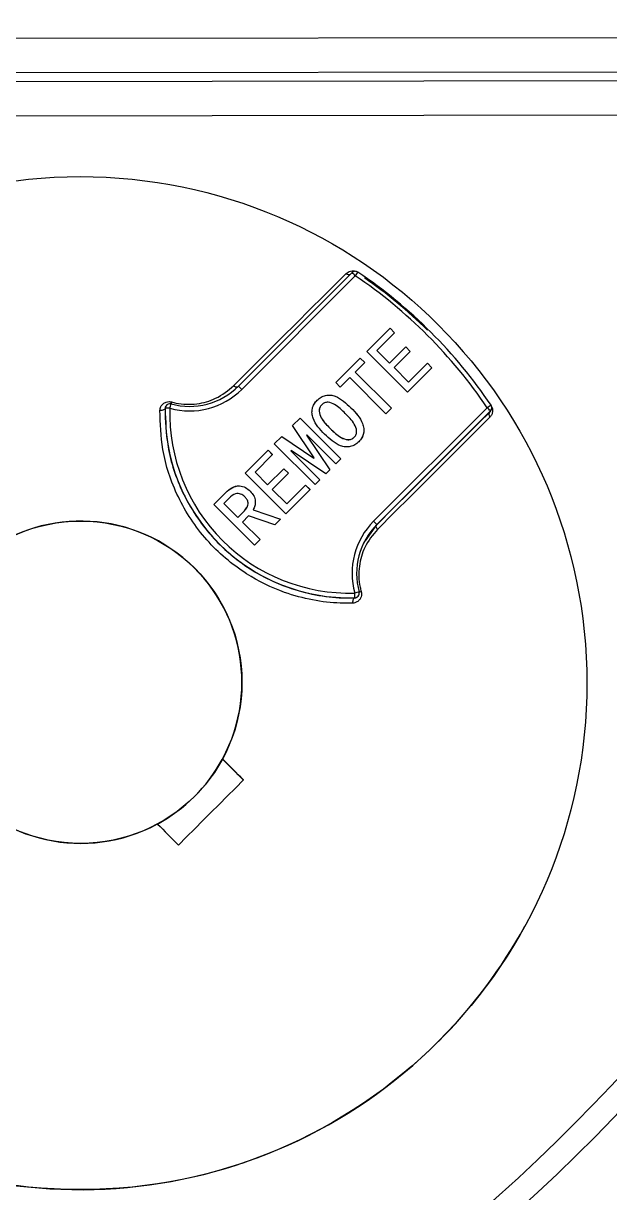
# Model space of a CAD drawing. Header units: millimetres. Extents: x 2320 to 4000, y 933 to 2121.
# Drawn here: x 2860.2 to 2885.7, y 1822.8 to 1873.6 of the extents above; entities that cross this region are included whole.
import ezdxf

# ---------------------------------------------------------------- set-up
doc = ezdxf.new("R2010")
doc.units = ezdxf.units.MM

msp = doc.modelspace()

# ---------------------------------------------------------------- linework, layer by layer
at = {"color": 7, "linetype": 'Continuous', "lineweight": 25}
for p, q in [((2859.262, 1872.952), (2906.236, 1873.012)), ((2906.236, 1871.508), (2859.262, 1871.448)), ((2859.231, 1871.076), (2906.81, 1871.137)), ((2906.81, 1869.632), (2859.23, 1869.572)), ((2869.58, 1857.843), (2874.513, 1862.776)), ((2874.654, 1862.635), (2869.722, 1857.702)), ((2875.158, 1859.353), (2876.161, 1860.356)), ((2875.159, 1859.353), (2876.161, 1860.355)), ((2876.161, 1860.356), (2876.358, 1860.16)), ((2876.161, 1860.355), (2876.161, 1860.356)), ((2876.161, 1860.355), (2876.357, 1860.159)), ((2876.358, 1860.16), (2875.593, 1859.395)), ((2876.926, 1857.585), (2875.158, 1859.353)), ((2875.592, 1859.394), (2875.593, 1859.395)), ((2875.592, 1859.394), (2876.14, 1858.846)), ((2875.593, 1859.395), (2876.14, 1858.847)), ((2876.14, 1858.847), (2876.843, 1859.55)), ((2876.14, 1858.846), (2876.843, 1859.549)), ((2877.04, 1859.353), (2876.337, 1858.65)), ((2876.843, 1859.55), (2877.04, 1859.353)), ((2876.843, 1859.549), (2876.843, 1859.55)), ((2876.843, 1859.549), (2877.039, 1859.352)), ((2873.804, 1857.999), (2874.869, 1859.064)), ((2873.804, 1857.999), (2874.868, 1859.063)), ((2875.065, 1858.867), (2874.652, 1858.454)), ((2874.868, 1859.063), (2874.869, 1859.064)), ((2874.868, 1859.063), (2875.065, 1858.867)), ((2874.869, 1859.064), (2875.065, 1858.867)), ((2876.14, 1858.846), (2876.14, 1858.847)), ((2876.967, 1858.019), (2877.784, 1858.835)), ((2876.968, 1858.02), (2877.784, 1858.836)), ((2877.784, 1858.836), (2877.981, 1858.64)), ((2877.784, 1858.835), (2877.784, 1858.836)), ((2877.784, 1858.835), (2877.98, 1858.639)), ((2874.651, 1858.453), (2874.652, 1858.454)), ((2874.651, 1858.453), (2876.222, 1856.882)), ((2874.652, 1858.454), (2876.223, 1856.882)), ((2876.336, 1858.649), (2876.337, 1858.65)), ((2876.336, 1858.649), (2876.967, 1858.019)), ((2876.337, 1858.65), (2876.968, 1858.02)), ((2877.981, 1858.64), (2876.926, 1857.585)), ((2874.001, 1857.803), (2873.804, 1857.999)), ((2874.414, 1858.216), (2874.001, 1857.803)), ((2875.985, 1856.645), (2874.414, 1858.216)), ((2876.967, 1858.019), (2876.968, 1858.02)), ((2872.997, 1857.233), (2872.998, 1857.234)), ((2866.402, 1856.887), (2866.397, 1856.879)), ((2866.426, 1856.977), (2866.421, 1856.968)), ((2873.133, 1856.956), (2873.133, 1856.955)), ((2874.465, 1856.902), (2874.466, 1856.903)), ((2875.449, 1851.975), (2880.382, 1856.907)), ((2880.523, 1856.765), (2875.59, 1851.833)), ((2876.223, 1856.882), (2875.985, 1856.645)), ((2880.503, 1856.728), (2880.535, 1856.775)), ((2880.503, 1856.728), (2880.523, 1856.765)), ((2880.537, 1856.773), (2880.557, 1856.811)), ((2871.933, 1856.128), (2872.253, 1856.448)), ((2871.933, 1856.128), (2872.253, 1856.447)), ((2872.253, 1856.448), (2874.021, 1854.681)), ((2872.253, 1856.447), (2872.253, 1856.448)), ((2872.253, 1856.447), (2874.021, 1854.68)), ((2872.874, 1854.732), (2871.933, 1856.128)), ((2872.532, 1855.713), (2872.533, 1855.714)), ((2872.532, 1855.713), (2873.545, 1854.204)), ((2872.553, 1855.735), (2872.533, 1855.714)), ((2872.533, 1855.714), (2873.546, 1854.205)), ((2873.814, 1854.474), (2872.553, 1855.735)), ((2873.566, 1856.003), (2873.566, 1856.004)), ((2871.137, 1855.332), (2871.457, 1855.652)), ((2871.137, 1855.332), (2871.457, 1855.651)), ((2872.905, 1853.564), (2871.137, 1855.332)), ((2871.457, 1855.652), (2872.853, 1854.712)), ((2871.457, 1855.651), (2871.457, 1855.652)), ((2871.457, 1855.651), (2872.853, 1854.711)), ((2874.61, 1855.62), (2874.611, 1855.621)), ((2874.668, 1855.697), (2874.669, 1855.699)), ((2869.865, 1854.06), (2870.868, 1855.063)), ((2869.866, 1854.06), (2870.868, 1855.062)), ((2871.065, 1854.867), (2870.3, 1854.102)), ((2870.868, 1855.063), (2871.065, 1854.867)), ((2870.868, 1855.062), (2870.868, 1855.063)), ((2870.868, 1855.062), (2871.064, 1854.866)), ((2871.871, 1855.053), (2871.85, 1855.032)), ((2871.85, 1855.032), (2873.112, 1853.771)), ((2871.85, 1855.031), (2871.85, 1855.032)), ((2871.85, 1855.031), (2873.111, 1853.77)), ((2873.38, 1854.04), (2871.871, 1855.053)), ((2872.853, 1854.712), (2872.874, 1854.732)), ((2872.853, 1854.711), (2872.873, 1854.731)), ((2872.853, 1854.711), (2872.853, 1854.712)), ((2872.873, 1854.731), (2872.874, 1854.732)), ((2870.847, 1853.553), (2871.55, 1854.256)), ((2870.848, 1853.554), (2871.551, 1854.257)), ((2871.55, 1854.256), (2871.551, 1854.257)), ((2871.55, 1854.256), (2871.746, 1854.06)), ((2871.551, 1854.257), (2871.747, 1854.06)), ((2873.546, 1854.205), (2873.38, 1854.04)), ((2874.021, 1854.681), (2873.814, 1854.474)), ((2871.633, 1852.293), (2869.865, 1854.06)), ((2870.299, 1854.101), (2870.3, 1854.102)), ((2870.299, 1854.101), (2870.847, 1853.553)), ((2870.3, 1854.102), (2870.848, 1853.554)), ((2871.747, 1854.06), (2871.044, 1853.357)), ((2873.112, 1853.771), (2872.905, 1853.564)), ((2868.511, 1852.706), (2869.028, 1853.223)), ((2868.511, 1852.706), (2869.028, 1853.222)), ((2869.028, 1853.222), (2869.028, 1853.223)), ((2870.092, 1853.274), (2870.093, 1853.275)), ((2870.847, 1853.553), (2870.848, 1853.554)), ((2871.043, 1853.356), (2871.044, 1853.357)), ((2871.043, 1853.356), (2871.674, 1852.726)), ((2871.044, 1853.357), (2871.675, 1852.727)), ((2872.688, 1853.347), (2871.633, 1852.293)), ((2871.674, 1852.726), (2872.491, 1853.542)), ((2871.675, 1852.727), (2872.491, 1853.543)), ((2872.491, 1853.543), (2872.688, 1853.347)), ((2872.491, 1853.542), (2872.491, 1853.543)), ((2872.491, 1853.542), (2872.687, 1853.346)), ((2870.279, 1850.938), (2868.511, 1852.706)), ((2869.173, 1852.975), (2868.945, 1852.747)), ((2868.945, 1852.747), (2869.555, 1852.137)), ((2868.945, 1852.746), (2868.945, 1852.747)), ((2868.945, 1852.746), (2869.555, 1852.137)), ((2871.674, 1852.726), (2871.675, 1852.727)), ((2869.555, 1852.137), (2869.845, 1852.427)), ((2869.555, 1852.137), (2869.844, 1852.426)), ((2870.021, 1852.21), (2869.752, 1851.941)), ((2869.844, 1852.426), (2869.934, 1852.554)), ((2869.844, 1852.426), (2869.845, 1852.427)), ((2869.939, 1852.55), (2869.94, 1852.551)), ((2871.158, 1851.817), (2870.021, 1852.21)), ((2870.216, 1852.467), (2870.217, 1852.468)), ((2870.216, 1852.467), (2871.405, 1852.064)), ((2870.217, 1852.468), (2871.406, 1852.065)), ((2869.555, 1852.137), (2869.555, 1852.137)), ((2869.751, 1851.94), (2869.752, 1851.941)), ((2869.751, 1851.94), (2870.516, 1851.175)), ((2869.752, 1851.941), (2870.517, 1851.176)), ((2871.406, 1852.065), (2871.158, 1851.817)), ((2875.096, 1851.123), (2875.583, 1851.82)), ((2875.583, 1851.82), (2875.59, 1851.833)), ((2870.517, 1851.176), (2870.279, 1850.938)), ((2874.63, 1848.646), (2874.634, 1848.655)), ((2874.799, 1848.749), (2874.804, 1848.759)), ((2868.872, 1841.624), (2868.872, 1841.624)), ((2869.797, 1840.733), (2868.884, 1841.646)), ((2882.011, 1834.388), (2882.012, 1834.39))]:
    msp.add_line(p, q, dxfattribs=at)
at = {"color": 7, "linetype": 'Continuous', "lineweight": 25, "flags": 128}
for points in [[(2869.377, 1857.866), (2870.104, 1858.592), (2870.802, 1859.288), (2871.468, 1859.953), (2872.1, 1860.584), (2872.696, 1861.179), (2873.256, 1861.737), (2873.776, 1862.256), (2874.257, 1862.735)], [(2866.397, 1856.879), (2866.392, 1856.858), (2866.378, 1856.839), (2866.356, 1856.821), (2866.327, 1856.807), (2866.292, 1856.796), (2866.253, 1856.789), (2866.211, 1856.786), (2866.169, 1856.788)], [(2875.583, 1851.82), (2876.317, 1852.552), (2877.02, 1853.254), (2877.691, 1853.924), (2878.328, 1854.56), (2878.93, 1855.16), (2879.494, 1855.722), (2880.019, 1856.246), (2880.503, 1856.728)], [(2880.523, 1856.765), (2880.545, 1856.792), (2880.557, 1856.811)], [(2880.499, 1856.492), (2880.018, 1856.014), (2879.498, 1855.494), (2878.938, 1854.936), (2878.342, 1854.341), (2877.71, 1853.711), (2877.044, 1853.046), (2876.346, 1852.35), (2875.619, 1851.623)], [(2875.619, 1851.623), (2875.599, 1851.651), (2875.583, 1851.679), (2875.571, 1851.707), (2875.564, 1851.735), (2875.561, 1851.76), (2875.564, 1851.783), (2875.571, 1851.803), (2875.583, 1851.82)], [(2874.63, 1848.646), (2874.609, 1848.641), (2874.59, 1848.627), (2874.573, 1848.605), (2874.558, 1848.576), (2874.547, 1848.541), (2874.54, 1848.502), (2874.537, 1848.46), (2874.539, 1848.418)], [(2869.801, 1840.738), (2869.687, 1840.852), (2869.574, 1840.965), (2869.46, 1841.079), (2869.346, 1841.194), (2869.232, 1841.308), (2869.117, 1841.423), (2869.003, 1841.538), (2868.888, 1841.653)], [(2866.972, 1837.91), (2867.325, 1838.263), (2867.679, 1838.616), (2868.033, 1838.97), (2868.386, 1839.324), (2868.74, 1839.678), (2869.094, 1840.032), (2869.448, 1840.385), (2869.801, 1840.738)], [(2866.059, 1838.824), (2866.174, 1838.709), (2866.289, 1838.594), (2866.404, 1838.48), (2866.518, 1838.365), (2866.632, 1838.251), (2866.745, 1838.137), (2866.859, 1838.023), (2866.972, 1837.91)]]:
    msp.add_lwpolyline(points, dxfattribs=at)
at = {"color": 7, "linetype": 'Continuous', "lineweight": 25}
for centre, radius in [((2825.978, 1883.076), 94.663), ((2862.708, 1844.942), 22), ((2862.73, 1844.982), 7)]:
    msp.add_circle(centre, radius, dxfattribs=at)
for centre, radius, start, end in [((2826.239, 1883.551), 86.736, 352.83814, 187.30792), ((2826.241, 1883.555), 86.27, 352.83813, 187.30793), ((2826.248, 1883.568), 81.714, 352.48125, 187.66482), ((2826.249, 1883.569), 80.681, 352.48124, 187.66483), ((2826.213, 1883.503), 81.781, 299.10729, 350.2349), ((2826.213, 1883.502), 82.814, 299.19773, 350.46956), ((2826.205, 1883.488), 87.37, 299.22335, 350.91933), ((2826.203, 1883.485), 87.836, 299.2479, 350.91933), ((2825.98, 1883.075), 96.559, 279.97048, 350.17569), ((2825.977, 1883.07), 98.356, 279.97048, 350.17569), ((2825.959, 1883.038), 98.896, 279.98751, 350.15867), ((2874.654, 1862.634), 0.2, 55.9609, 134.9997), ((2874.375, 1862.884), 0.19, 231.4941, 290.859), ((2864.376, 1852.428), 14.485, 44.8022, 45.5925), ((2996.469, 1780.409), 146.969, 145.90282, 145.98051), ((2862.731, 1844.984), 21.3, 34.0392, 55.961), ((2862.731, 1844.984), 21.5, 34.0392, 55.961), ((2862.71, 1844.945), 21.5, 45.4914, 54.97), ((2867.459, 1859.964), 3, 254.4689, 314.9998), ((2869.51, 1858.001), 0.19, 225.5229, 282.8927), ((2859.444, 1847.495), 14.485, 44.8022, 45.5925), ((2867.459, 1859.965), 3.2, 254.4689, 314.9998), ((2874.398, 1856.651), 8, 178.3097, 271.6905), ((2866.602, 1856.881), 0.2, 151.3365, 178.3096), ((2866.088, 1841.141), 15.749, 88.1275, 88.8564), ((2866.602, 1856.881), 0.2, 74.4688, 151.3364), ((2874.399, 1856.652), 7.8, 178.3097, 271.6905), ((2808.211, 1873.161), 60.618, 344.42174, 344.61012), ((2868.221, 1856.738), 1.605, 164.8735, 167.8897), ((2897.253, 1832.022), 30.065, 123.7544, 124.1343), ((2870.098, 1846.553), 14.593, 44.4102, 45.1963), ((2880.639, 1856.608), 0.182, 138.6078, 219.4702), ((2880.382, 1856.907), 0.2, 331.3366, 34.0392), ((2862.708, 1844.941), 22, 151.3369, 314.9998), ((2862.73, 1844.982), 7, 331.6014, 298.3984), ((2877.712, 1849.712), 3.2, 134.9999, 195.5312), ((2877.712, 1849.711), 3, 134.9999, 195.5312), ((2865.166, 1841.621), 14.593, 44.4102, 45.1963), ((2879.84, 1830.292), 19.28, 105.0868, 105.6796), ((2846.719, 1847.981), 27.924, 1.3815, 1.7931), ((2874.629, 1848.855), 0.2, 271.6903, 331.3365), ((2874.629, 1848.855), 0.2, 331.3366, 15.5312), ((2874.546, 1850.256), 1.385, 281.558, 285.1938), ((2825.701, 1882.707), 99, 279.79751, 336.85186), ((2862.729, 1844.979), 7, 298.3983, 331.3365), ((2862.708, 1844.94), 22, 314.9999, 331.3365)]:
    msp.add_arc(centre, radius, start, end, dxfattribs=at)
for points, knots in [([(2874.257, 1862.735), (2874.312, 1862.778), (2874.395, 1862.844), (2874.552, 1862.852), (2874.63, 1862.842), (2874.656, 1862.831), (2874.656, 1862.83)], [0, 0, 0, 0, 0.57716, 0.873046, 0.995283, 1, 1, 1, 1]), ([(2866.671, 1857.157), (2866.737, 1857.14), (2867.101, 1857.048), (2867.788, 1857.035), (2868.687, 1857.295), (2869.131, 1857.662), (2869.377, 1857.866)], [0, 0, 0, 0, 0.064043, 0.354412, 0.643074, 1, 1, 1, 1]), ([(2873.318, 1855.756), (2873.117, 1855.968), (2872.865, 1856.233), (2872.764, 1856.653), (2872.778, 1856.869), (2872.856, 1857.073), (2872.95, 1857.18), (2872.998, 1857.234)], [0, 0, 0, 0, 0.498982, 0.624271, 0.749515, 0.874666, 1, 1, 1, 1]), ([(2872.857, 1857.043), (2872.86, 1857.05), (2872.888, 1857.124), (2872.945, 1857.182), (2872.997, 1857.233)], [0, 0, 0, 0, 0.100028, 1, 1, 1, 1]), ([(2872.997, 1857.233), (2873.051, 1857.28), (2873.158, 1857.374), (2873.361, 1857.452), (2873.576, 1857.462), (2873.992, 1857.354), (2874.255, 1857.103), (2874.465, 1856.902)], [0, 0, 0, 0, 0.125297, 0.250413, 0.375603, 0.500878, 1, 1, 1, 1]), ([(2872.998, 1857.234), (2873.051, 1857.281), (2873.158, 1857.375), (2873.361, 1857.453), (2873.576, 1857.463), (2873.993, 1857.355), (2874.256, 1857.104), (2874.466, 1856.903)], [0, 0, 0, 0, 0.125297, 0.250413, 0.375603, 0.500878, 1, 1, 1, 1]), ([(2866.169, 1856.788), (2866.178, 1856.846), (2866.195, 1856.955), (2866.3, 1857.084), (2866.428, 1857.156), (2866.56, 1857.179), (2866.636, 1857.164), (2866.671, 1857.157)], [0, 0, 0, 0, 0.257956, 0.4849143, 0.7035846, 0.8642778, 1, 1, 1, 1]), ([(2874.539, 1848.418), (2874.361, 1848.416), (2873.403, 1848.409), (2871.801, 1848.708), (2869.786, 1849.682), (2868.124, 1851.098), (2866.872, 1853.007), (2866.223, 1854.987), (2866.186, 1856.225), (2866.169, 1856.788)], [0, 0, 0, 0, 0.043937, 0.236293, 0.372822, 0.535728, 0.69861, 0.863201, 1, 1, 1, 1]), ([(2866.422, 1856.968), (2866.421, 1856.966), (2866.401, 1856.941), (2866.399, 1856.909), (2866.397, 1856.879)], [0, 0, 0, 0, 0.056383, 1, 1, 1, 1]), ([(2866.397, 1856.879), (2866.414, 1856.326), (2866.45, 1855.11), (2867.088, 1853.163), (2868.32, 1851.283), (2869.957, 1849.889), (2871.94, 1848.931), (2873.514, 1848.638), (2874.455, 1848.645), (2874.63, 1848.646)], [0, 0, 0, 0, 0.137156, 0.301775, 0.464357, 0.626896, 0.763286, 0.955915, 1, 1, 1, 1]), ([(2873.139, 1856.951), (2873.129, 1856.938), (2873.09, 1856.882), (2873.076, 1856.705), (2873.199, 1856.364), (2873.419, 1856.148), (2873.566, 1856.003)], [0, 0, 0, 0, 0.045128, 0.181668, 0.45247, 1, 1, 1, 1]), ([(2873.194, 1857.038), (2873.163, 1856.997), (2873.1, 1856.916), (2873.073, 1856.708), (2873.202, 1856.364), (2873.42, 1856.148), (2873.566, 1856.004)], [0, 0, 0, 0, 0.12479, 0.249939, 0.498148, 1, 1, 1, 1]), ([(2874.218, 1856.655), (2874.074, 1856.8), (2873.86, 1857.015), (2873.523, 1857.155), (2873.315, 1857.131), (2873.235, 1857.069), (2873.194, 1857.038)], [0, 0, 0, 0, 0.501886, 0.750204, 0.875265, 1, 1, 1, 1]), ([(2874.465, 1856.902), (2874.667, 1856.69), (2874.92, 1856.425), (2875.029, 1856.008), (2875.028, 1855.794), (2874.97, 1855.668), (2874.943, 1855.607)], [0, 0, 0, 0, 0.576422, 0.721114, 0.865699, 1, 1, 1, 1]), ([(2874.466, 1856.903), (2874.667, 1856.692), (2874.919, 1856.427), (2875.03, 1856.009), (2875.025, 1855.792), (2874.949, 1855.587), (2874.854, 1855.479), (2874.807, 1855.425)], [0, 0, 0, 0, 0.499133, 0.624424, 0.749622, 0.874708, 1, 1, 1, 1]), ([(2880.574, 1856.943), (2880.576, 1856.94), (2880.592, 1856.912), (2880.61, 1856.845), (2880.62, 1856.727), (2880.585, 1856.598), (2880.528, 1856.528), (2880.499, 1856.492)], [0, 0, 0, 0, 0.014306, 0.127926, 0.30642, 0.640557, 1, 1, 1, 1]), ([(2874.611, 1855.621), (2874.642, 1855.662), (2874.705, 1855.744), (2874.723, 1855.955), (2874.581, 1856.293), (2874.363, 1856.51), (2874.218, 1856.655)], [0, 0, 0, 0, 0.124691, 0.249737, 0.498265, 1, 1, 1, 1]), ([(2874.807, 1855.425), (2874.753, 1855.377), (2874.644, 1855.282), (2874.438, 1855.206), (2874.221, 1855.196), (2873.799, 1855.301), (2873.532, 1855.554), (2873.318, 1855.756)], [0, 0, 0, 0, 0.125329, 0.250449, 0.375699, 0.501004, 1, 1, 1, 1]), ([(2873.566, 1856.004), (2873.712, 1855.857), (2873.931, 1855.637), (2874.276, 1855.505), (2874.487, 1855.527), (2874.569, 1855.59), (2874.611, 1855.621)], [0, 0, 0, 0, 0.501698, 0.750126, 0.875254, 1, 1, 1, 1]), ([(2873.566, 1856.003), (2873.712, 1855.856), (2873.93, 1855.636), (2874.275, 1855.504), (2874.486, 1855.526), (2874.569, 1855.589), (2874.61, 1855.62)], [0, 0, 0, 0, 0.501698, 0.750126, 0.875254, 1, 1, 1, 1]), ([(2869.028, 1853.223), (2869.114, 1853.298), (2869.285, 1853.447), (2869.603, 1853.542), (2869.894, 1853.455), (2870.026, 1853.335), (2870.093, 1853.275)], [0, 0, 0, 0, 0.280748, 0.559845, 0.779251, 1, 1, 1, 1]), ([(2869.028, 1853.222), (2869.113, 1853.297), (2869.284, 1853.446), (2869.602, 1853.542), (2869.893, 1853.454), (2870.026, 1853.334), (2870.092, 1853.274)], [0, 0, 0, 0, 0.280748, 0.559845, 0.779251, 1, 1, 1, 1]), ([(2869.855, 1853.037), (2869.798, 1853.084), (2869.685, 1853.179), (2869.403, 1853.184), (2869.26, 1853.054), (2869.173, 1852.975)], [0, 0, 0, 0, 0.280741, 0.559569, 1, 1, 1, 1]), ([(2870.092, 1853.274), (2870.148, 1853.212), (2870.26, 1853.088), (2870.322, 1852.858), (2870.303, 1852.643), (2870.245, 1852.526), (2870.216, 1852.467)], [0, 0, 0, 0, 0.28037, 0.559216, 0.779715, 1, 1, 1, 1]), ([(2870.093, 1853.275), (2870.149, 1853.213), (2870.26, 1853.089), (2870.322, 1852.859), (2870.304, 1852.644), (2870.246, 1852.527), (2870.217, 1852.468)], [0, 0, 0, 0, 0.2803705, 0.5592157, 0.7797153, 1, 1, 1, 1]), ([(2869.845, 1852.427), (2869.886, 1852.477), (2869.968, 1852.577), (2870.015, 1852.761), (2869.958, 1852.924), (2869.89, 1852.999), (2869.855, 1853.037)], [0, 0, 0, 0, 0.280414, 0.55968, 0.779182, 1, 1, 1, 1]), ([(2875.619, 1851.623), (2875.415, 1851.378), (2875.047, 1850.934), (2874.787, 1850.036), (2874.8, 1849.349), (2874.892, 1848.985), (2874.909, 1848.919)], [0, 0, 0, 0, 0.356926, 0.645588, 0.935957, 1, 1, 1, 1]), ([(2874.909, 1848.919), (2874.916, 1848.879), (2874.931, 1848.8), (2874.907, 1848.681), (2874.85, 1848.572), (2874.756, 1848.481), (2874.647, 1848.428), (2874.569, 1848.42), (2874.539, 1848.418)], [0, 0, 0, 0, 0.154084, 0.307786, 0.471204, 0.657166, 0.867497, 1, 1, 1, 1]), ([(2874.63, 1848.646), (2874.645, 1848.648), (2874.684, 1848.651), (2874.738, 1848.678), (2874.779, 1848.713), (2874.793, 1848.743), (2874.797, 1848.75)], [0, 0, 0, 0, 0.225901, 0.58569, 0.893681, 1, 1, 1, 1])]:
    msp.add_open_spline(points, degree=3, knots=knots, dxfattribs=at)

doc.saveas('drawing.dxf')
